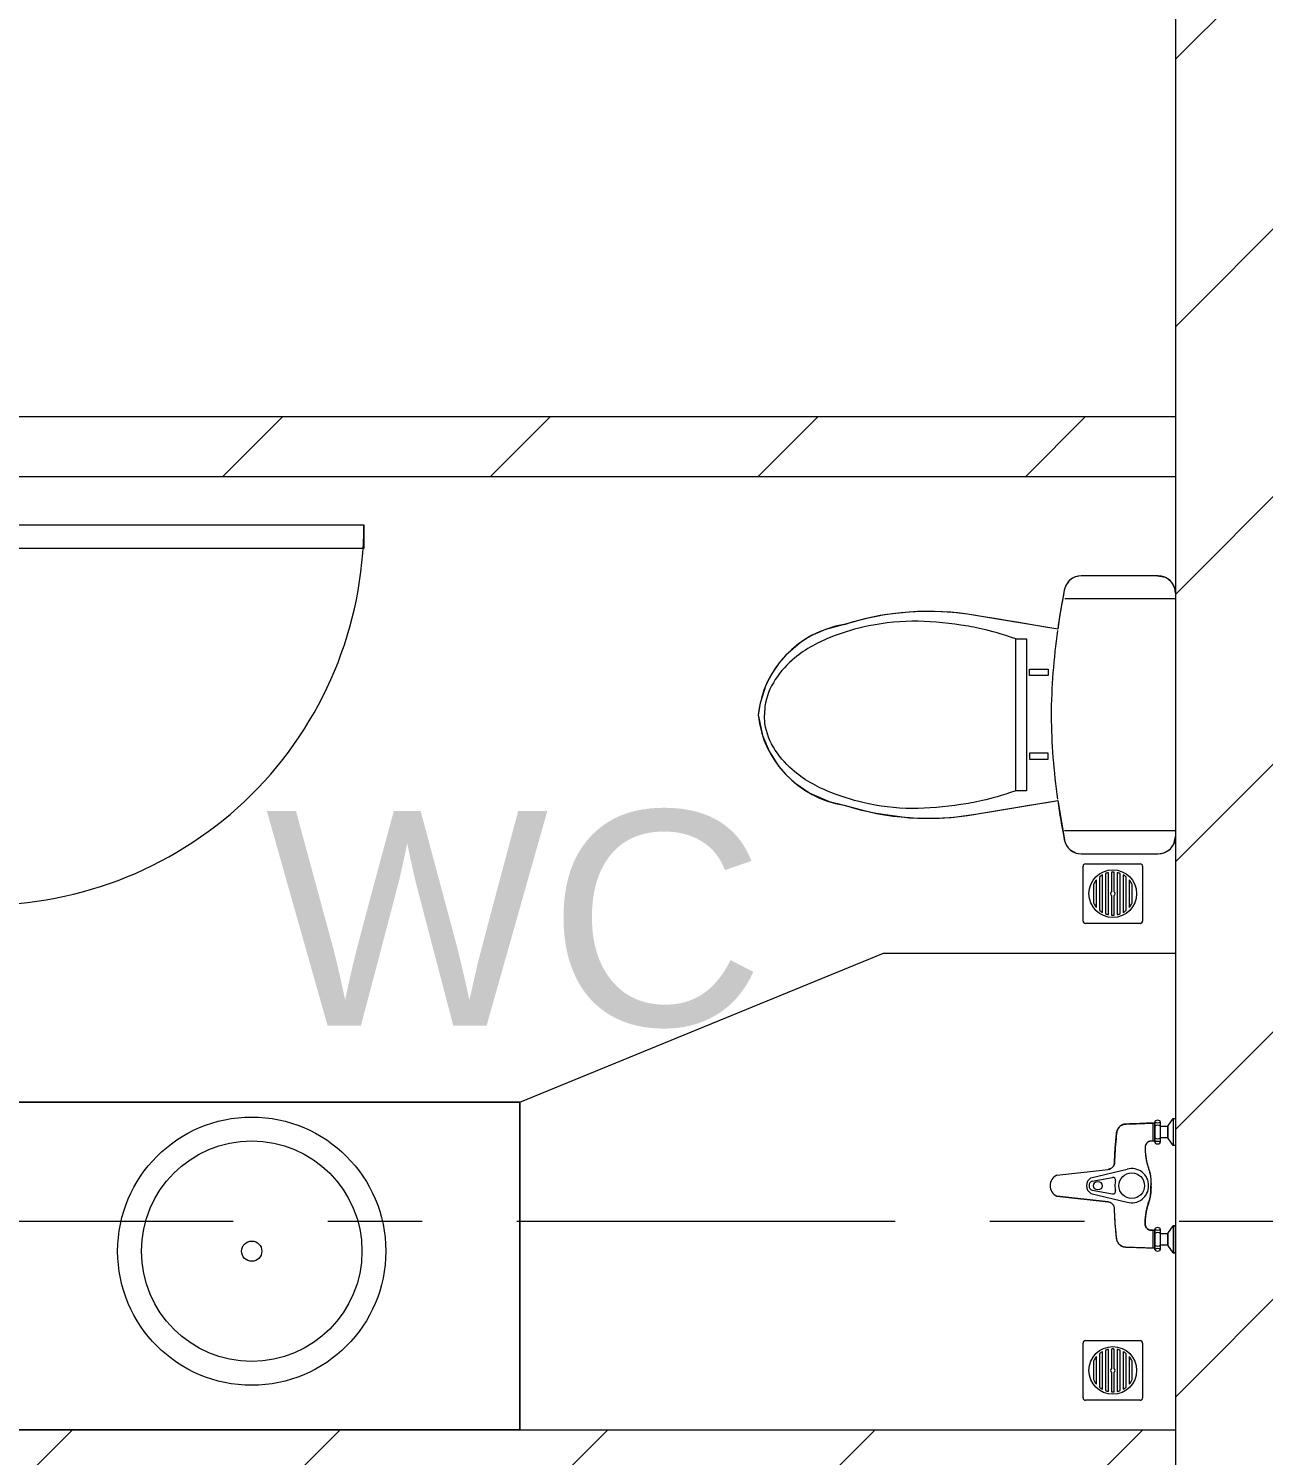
# Model space of a CAD drawing. Header units: millimetres. Extents: x -20144 to 117103, y -11426 to 48263.
# Drawn here: x 85876 to 87948, y 37357 to 39752 of the extents above; entities that cross this region are included whole.
import ezdxf

# ---------------------------------------------------------------- set-up
doc = ezdxf.new("R2010")
doc.units = ezdxf.units.MM
doc.linetypes.add('Grid Line', pattern=[22.225, 12.7, -3.175, 3.175, -3.175])
for name, color, linetype, lineweight in [('CHU', 181, 'Continuous', 5), ('CUA', 31, 'Continuous', 9), ('HATCH-TUONG', 152, 'Continuous', 9), ('NET-CAT', 3, 'Continuous', 9), ('NET-THAY', 2, 'Continuous', 15), ('THIET-BI', 44, 'Continuous', 5), ('TRUC', 225, 'Continuous', 5)]:
    doc.layers.add(name, color=color, linetype=linetype, lineweight=lineweight)
doc.styles.add('Arial_4', font='arial.ttf', dxfattribs={"height": 360})
pattern_1 = [(45, (71000, 0), (-224.5064, 224.5064), [])]

# ---------------------------------------------------------------- blocks, each defined once
blk = doc.blocks.new('CUA WC - Type 1-374153-MẶT BẰNG TẦNG 23')
at = {"layer": 'CUA'}
for p, q in [((-217.5, 690.3), (-177.5, 690.3)), ((-217.5, 52.3), (-217.5, 690.3)), ((-177.5, 690.3), (-177.5, 52.3)), ((-177.5, 52.3), (-217.5, 52.3))]:
    blk.add_line(p, q, dxfattribs=at)
at = {"layer": 'CUA', "lineweight": 5}
for p, q in [((-218.5, 52.3), (-248.5, 52.3)), ((-248.5, 52.3), (-248.5, -47.7)), ((-218.5, 11.3), (-218.5, 52.3)), ((451.5, 52.3), (421.5, 52.3)), ((421.5, 52.3), (421.5, 11.3)), ((451.5, -47.7), (451.5, 52.3)), ((-198.5, 11.3), (-218.5, 11.3)), ((-198.5, -47.7), (-198.5, 11.3)), ((421.5, 11.3), (401.5, 11.3)), ((401.5, 11.3), (401.5, -47.7)), ((-248.5, -47.7), (-198.5, -47.7)), ((401.5, -47.7), (451.5, -47.7))]:
    blk.add_line(p, q, dxfattribs=at)
blk.add_arc((-217.5, 52.3), 638, 359.5, 90, dxfattribs=at)
blk = doc.blocks.new('X-XI - X-XI-V67-MẶT BẰNG TẦNG 23')
at = {"layer": 'THIET-BI'}
for p, q in [((194.6, 0), (194.6, -186.1)), ((215, -2.1), (204.3, 0)), ((-230.6, -16.8), (-233.2, -33.2)), ((-227.9, -12.2), (-230.6, -16.8)), ((-222, -6.1), (-227.9, -12.2)), ((-212.4, -1.2), (-222, -6.1)), ((-204.3, 0), (-212.4, -1.2)), ((-194.6, 0), (-194.6, -185.7)), ((219.3, -4.2), (215, -2.1)), ((224.8, -8.5), (219.3, -4.2)), ((227.7, -12), (224.8, -8.5)), ((231.6, -19.3), (227.7, -12)), ((233.2, -29), (231.6, -19.3)), ((-233.2, -29), (-233.2, -157.9)), ((-233.2, -29), (-233.2, -157.9)), ((-233.2, -33.2), (-233.2, -45)), ((-233.2, -45), (-233.2, -157.9)), ((233.2, -157.9), (233.2, -29)), ((233.2, -157.9), (233.2, -29)), ((233.2, -157.9), (233.2, -29)), ((-233.2, -157.9), (-232.9, -162.1)), ((-232.9, -162.1), (-231, -169.1)), ((226.5, -176.5), (231.9, -166.7)), ((231.9, -166.7), (233.2, -157.9)), ((-231, -169.1), (-228, -174.5)), ((-228, -174.5), (-224.2, -178.9)), ((-224.2, -178.9), (-216.9, -183.9)), ((-216.9, -183.9), (-209.4, -186.4)), ((-209.4, -186.4), (-202.4, -187.7)), ((-202.4, -187.7), (-192, -189.7)), ((-192, -189.7), (-184.2, -191.1)), ((-184.2, -191.1), (-168, -193.8)), ((143.8, -197.5), (212.9, -185.5)), ((212.9, -185.5), (220.8, -181.7)), ((220.8, -181.7), (226.5, -176.5)), ((-168, -193.8), (-149.9, -196.6)), ((-143.8, -197.5), (-166.7, -335.2)), ((-143.8, -197.5), (-166.7, -335.2)), ((-149.9, -196.6), (-143.8, -197.5)), ((-143.8, -197.5), (-147.8, -221.1)), ((-76.6, -213.5), (-66.1, -213.5)), ((-76.6, -245), (-76.6, -213.5)), ((-66.1, -213.5), (-66.1, -245)), ((64, -213.5), (64, -245)), ((74.4, -213.5), (64, -213.5)), ((74.4, -245), (74.4, -213.5)), ((166.7, -335.2), (143.8, -197.5)), ((166.7, -335.2), (143.8, -197.5)), ((146.9, -216.1), (143.8, -197.5)), ((-147.8, -221.1), (-155.3, -266.3)), ((151.8, -245.3), (146.9, -216.1)), ((-127.7, -249.9), (127.7, -249.9)), ((-127.7, -267.8), (-127.7, -249.9)), ((-66.1, -245), (-76.6, -245)), ((64, -245), (74.4, -245)), ((127.7, -249.9), (127.7, -267.8)), ((157.2, -277.8), (151.8, -245.3)), ((-157.7, -280.9), (-161.5, -303.8)), ((-155.3, -266.3), (-157.7, -280.9)), ((-8.6, -267.8), (-127.7, -267.8)), ((127.7, -267.8), (-8.6, -267.8)), ((161.7, -304.9), (157.2, -277.8)), ((-161.5, -303.8), (-164.6, -322)), ((166.7, -335.2), (161.7, -304.9)), ((-164.6, -322), (-168.9, -349)), ((171.6, -371), (166.7, -335.2)), ((-168.9, -349), (-171, -365.1)), ((-172.5, -383), (-173.5, -402.2)), ((-171, -365.1), (-172.5, -383)), ((173.2, -395.8), (171.6, -371)), ((-173.5, -402.2), (-173.1, -436.1)), ((173.5, -426.5), (173.2, -395.8)), ((172.5, -446.5), (173.5, -426.5)), ((-173.1, -436.1), (-172.5, -446.5)), ((-172.5, -446.5), (-169.6, -474.8)), ((165.2, -502.3), (172.5, -446.5)), ((-169.6, -474.8), (-166.5, -495.3)), ((-166.5, -495.3), (-161.1, -520.9)), ((161.7, -518.5), (165.2, -502.3)), ((-161.1, -520.9), (-151.4, -555.9)), ((155.1, -543.7), (161.7, -518.5)), ((151.4, -555.9), (155.1, -543.7)), ((-151.4, -555.9), (-143.5, -587)), ((145.5, -581), (151.4, -555.9)), ((-143.5, -587), (-131.8, -612.8)), ((131.6, -613.2), (145.5, -581)), ((-131.8, -612.8), (-121.7, -628.9)), ((114.1, -638.9), (131.6, -613.2)), ((-121.7, -628.9), (-100.2, -653.8)), ((100.2, -653.8), (114.1, -638.9)), ((-100.2, -653.8), (-87.5, -664.8)), ((-87.5, -664.8), (-69.9, -676.9)), ((60.8, -681.9), (86, -665.9)), ((86, -665.9), (100.2, -653.8)), ((-69.9, -676.9), (-49.6, -687.2)), ((-49.6, -687.2), (-19.9, -696.9)), ((0, -700.2), (34.6, -692.9)), ((34.6, -692.9), (60.8, -681.9)), ((-19.9, -696.9), (0, -700.2))]:
    blk.add_line(p, q, dxfattribs=at)
for centre, radius, start, end in [((204.3, -29), 29, 360, 90), ((204.3, -29), 29, 0, 90), ((-204.3, -29), 29, 90, 180), ((-204.3, -29), 29, 90, 180), ((-204.3, -157.9), 29, 180, 259.8599), ((-204.3, -157.9), 29, 180, 259.8599), ((204.3, -157.9), 29, 280.1401, 360), ((204.3, -157.9), 29, 280.1401, 0), ((18.1, 960), 1168.8, 258.7762, 262.0348), ((18.1, 960), 1168.8, 258.7762, 262.0348), ((-18.1, 960), 1168.8, 277.9652, 281.2238), ((-18.1, 960), 1168.8, 277.9652, 281.2238), ((18.1, 960), 1168.8, 262.1447, 269.1633), ((-16, 957.7), 1166.4, 270.8375, 277.7683), ((287.1, -414.4), 460.7, 170.0941, 197.8856), ((287.1, -414.4), 460.7, 170.0941, 197.8856), ((-287.1, -414.4), 460.7, 342.1144, 9.9059), ((-287.1, -414.4), 460.7, 342.1144, 9.9059), ((18.2, -529.6), 171.6, 188.8267, 263.9098), ((18.2, -529.6), 171.6, 188.8267, 263.9098), ((-18.2, -529.6), 171.6, 276.0902, 351.1733), ((-18.2, -529.6), 171.6, 276.0902, 351.1733)]:
    blk.add_arc(centre, radius, start, end, dxfattribs=at)
for points in [[(-127.7, -267.8), (-143.4, -315.6), (-152.2, -364.8), (-160.3, -442.2), (-151, -516.8), (-129.6, -585.3), (-93.5, -652), (-37.5, -689.3), (-2.9, -689.4), (0, -689.4)], [(127.7, -267.8), (143.4, -315.6), (152.2, -364.8), (160.3, -442.2), (151, -516.8), (129.6, -585.3), (93.5, -652), (37.5, -689.3), (2.9, -689.4), (0, -689.4)]]:
    blk.add_open_spline(points, degree=3, knots=[12.724379, 12.724379, 12.724379, 12.724379, 75.096459, 151.912755, 228.70098, 282.501534, 351.034079, 439.49288, 447.51098, 447.51098, 447.51098, 447.51098], dxfattribs=at)
blk = doc.blocks.new('X-LA1 - X-LA-627829-MẶT BẰNG TẦNG 23')
at = {"layer": 'THIET-BI'}
for p, q in [((449.9, 0), (-450, 0)), ((-450, 0), (-450, -550)), ((-450, -550), (-450, 0)), ((-450, 0), (449.9, 0)), ((-450, -550), (449.9, -550)), ((449.9, -550), (-450, -550))]:
    blk.add_line(p, q, dxfattribs=at)
for radius in [225, 185, 17]:
    blk.add_circle((0, -300), radius, dxfattribs=at)
blk = doc.blocks.new('X-SEN - X-SEN-626363-MẶT BẰNG TẦNG 23')
at = {"layer": 'THIET-BI'}
for p, q in [((-27.3, 113.1), (-17.5, 199.2)), ((-17.5, 199.2), (-27.3, 113.1)), ((17.5, 199.2), (27.3, 113.1)), ((17.5, 199.2), (27.3, 113.1)), ((-12.9, 141.7), (-27.6, 80.8)), ((-7.7, 139.6), (-13.8, 105.5)), ((7.7, 139.6), (13.8, 105.5)), ((12.9, 141.7), (27.6, 80.8)), ((-107.2, 34.3), (-105.1, 34.3)), ((-107.2, 34.3), (-72.8, 34.3)), ((-99.9, 25.3), (-107.2, 25.3)), ((-72.8, 25.3), (-107.2, 25.3)), ((-105.1, 34.3), (-105.1, 37.2)), ((-105.1, 37.2), (-74.9, 37.2)), ((-105.1, 34.3), (-105.1, 37.2)), ((-74.9, 34.3), (-105.1, 34.3)), ((-99.9, 12.6), (-99.9, 25.3)), ((-99.9, 12.6), (-99.9, 25.3)), ((-80.1, 25.3), (-80.1, 12.6)), ((-72.8, 25.3), (-80.1, 25.3)), ((-80.1, 25.3), (-80.1, 12.6)), ((-74.9, 37.2), (-74.9, 34.3)), ((-74.9, 37.2), (-74.9, 34.3)), ((-74.9, 34.3), (-72.8, 34.3)), ((72.8, 34.3), (74.9, 34.3)), ((72.8, 34.3), (107.2, 34.3)), ((80.1, 25.3), (72.8, 25.3)), ((107.2, 25.3), (72.8, 25.3)), ((74.9, 34.3), (74.9, 37.2)), ((74.9, 37.2), (105.1, 37.2)), ((74.9, 34.3), (74.9, 37.2)), ((105.1, 34.3), (74.9, 34.3)), ((80.1, 12.6), (80.1, 25.3)), ((80.1, 12.6), (80.1, 25.3)), ((99.9, 25.3), (99.9, 12.6)), ((107.2, 25.3), (99.9, 25.3)), ((99.9, 25.3), (99.9, 12.6)), ((105.1, 37.2), (105.1, 34.3)), ((105.1, 37.2), (105.1, 34.3)), ((105.1, 34.3), (107.2, 34.3)), ((-112.5, 3.8), (-99.9, 12.6)), ((-112.5, 3.8), (-99.9, 12.6)), ((-112.5, 0), (-112.5, 3.8)), ((-112.5, 3.8), (-112.5, 0)), ((-67.5, 3.8), (-112.5, 3.8)), ((-67.5, 0), (-112.5, 0)), ((-112.5, 0), (-67.5, 0)), ((-99.9, 12.6), (-80.1, 12.6)), ((-80.1, 12.6), (-99.9, 12.6)), ((-80.1, 12.6), (-67.5, 3.8)), ((-80.1, 12.6), (-67.5, 3.8)), ((-67.5, 3.8), (-67.5, 0)), ((-67.5, 0), (-67.5, 3.8)), ((67.5, 3.8), (80.1, 12.6)), ((67.5, 3.8), (80.1, 12.6)), ((67.5, 0), (67.5, 3.8)), ((112.5, 3.8), (67.5, 3.8)), ((67.5, 0), (67.5, 3.8)), ((112.5, 0), (67.5, 0)), ((112.5, 0), (67.5, 0)), ((99.9, 12.6), (80.1, 12.6)), ((80.1, 12.6), (99.9, 12.6)), ((99.9, 12.6), (80.1, 12.6)), ((99.9, 12.6), (112.5, 3.8)), ((99.9, 12.6), (112.5, 3.8)), ((112.5, 3.8), (112.5, 0)), ((112.5, 3.8), (112.5, 0))]:
    blk.add_line(p, q, dxfattribs=at)
for centre, radius in [((0, 130.1), 7.2), ((0, 73.2), 21.5)]:
    blk.add_circle(centre, radius, dxfattribs=at)
for centre, radius, start, end in [((0, 191), 19.3, 25.0481, 154.9519), ((0, 191), 19.3, 25.0481, 154.9519), ((0, 134.7), 14.7, 28.4144, 151.5856), ((0, 136.6), 8.24, 21.1294, 158.8706), ((-9.4, 104.7), 4.5, 169.8444, 285.9297), ((-0.4, 73.2), 28.3, 89.2517, 105.9297), ((0.4, 73.2), 28.3, 74.0703, 90.7483), ((9.4, 104.7), 4.5, 254.0703, 10.1556), ((-0.4, 73.2), 28.3, 164.3307, 270.7483), ((0.4, 73.2), 28.3, 269.2517, 15.6693), ((-102.9, 29.8), 6.9, 148.0246, 211.9754), ((-102.9, 29.8), 6.9, 148.0246, 211.9754), ((-107.2, 32.5), 1.8, 90, 148.0246), ((-107.2, 32.5), 1.8, 90, 148.0246), ((-107.2, 27.1), 1.8, 211.9754, 270), ((-107.2, 27.1), 1.8, 211.9754, 270), ((-112.5, 29.8), 6.9, 319.2845, 40.7155), ((-94.4, 29.8), 6.9, 139.2845, 220.7155), ((-85.4, 29.8), 6.9, 319.2845, 40.7155), ((-67.5, 29.8), 6.9, 139.2845, 220.7155), ((-72.8, 32.5), 1.8, 31.9754, 90), ((-72.8, 32.5), 1.8, 31.9754, 90), ((-72.8, 27.1), 1.8, 270, 328.0246), ((-72.8, 27.1), 1.8, 270, 328.0246), ((-77.1, 29.8), 6.9, 328.0246, 31.9754), ((-77.1, 29.8), 6.9, 328.0246, 31.9754), ((77.1, 29.8), 6.9, 148.0246, 211.9754), ((77.1, 29.8), 6.9, 148.0246, 211.9754), ((72.8, 32.5), 1.8, 90, 148.0246), ((72.8, 32.5), 1.8, 90, 148.0246), ((72.8, 27.1), 1.8, 211.9754, 270), ((72.8, 27.1), 1.8, 211.9754, 270), ((67.5, 29.8), 6.9, 319.2845, 40.7155), ((85.6, 29.8), 6.9, 139.2845, 220.7155), ((94.6, 29.8), 6.9, 319.2845, 40.7155), ((112.5, 29.8), 6.9, 139.2845, 220.7155), ((107.2, 32.5), 1.8, 31.9754, 90), ((107.2, 32.5), 1.8, 31.9754, 90), ((107.2, 27.1), 1.8, 270, 328.0246), ((107.2, 27.1), 1.8, 270, 328.0246), ((102.9, 29.8), 6.9, 328.0246, 31.9754), ((102.9, 29.8), 6.9, 328.0246, 31.9754)]:
    blk.add_arc(centre, radius, start, end, dxfattribs=at)
for points, knots in [([(-105.1, 37.2), (-105.1, 39.1), (-104.9, 42.9), (-104.6, 50.4), (-104.3, 58), (-104.1, 65.5), (-103.9, 70.3), (-103.8, 73.6), (-103.7, 75.5), (-103.7, 76.9), (-103.6, 78.3), (-103.6, 79.5), (-103.6, 80.5), (-103.6, 81.2), (-103.5, 81.8), (-103.5, 82.3), (-103.5, 82.7), (-103.4, 83.3), (-103.3, 84.3), (-103.2, 85.5), (-103.1, 86.6), (-102.8, 87.6), (-102.6, 88.2), (-102.3, 88.9), (-101.9, 89.7), (-101.3, 90.8), (-100.4, 91.9), (-99.2, 93.4), (-97.8, 94.7), (-96.2, 95.8), (-95, 96.6), (-93.7, 97.2), (-92.4, 97.7), (-91.2, 98.1), (-90.3, 98.4), (-89.7, 98.5), (-89.3, 98.6), (-88.8, 98.7), (-88, 98.8), (-86.8, 99), (-85.6, 99.1), (-84.7, 99.1), (-84, 99.2), (-83.3, 99.3), (-82.3, 99.4), (-81.2, 99.5), (-79.7, 99.6), (-76.9, 99.8), (-72.8, 100.2), (-67.2, 100.7), (-61.6, 101.2), (-56, 101.5), (-51.7, 101.8), (-48.8, 101.9), (-47.3, 101.9), (-46.1, 101.9), (-45.1, 102), (-44.4, 102), (-43.6, 102), (-42.6, 102), (-41.4, 102), (-40.1, 102), (-39.3, 102.1), (-38.8, 102.1), (-38.5, 102.2), (-38.1, 102.2), (-37.6, 102.3), (-36.8, 102.4), (-35.6, 102.6), (-34.3, 103), (-33.2, 103.5), (-32.5, 104), (-31.7, 104.6), (-30.5, 105.7), (-29, 107.6), (-27.9, 110.1), (-27.4, 112), (-27.3, 113.1)], [-1, -1, -1, -1, -0.958333, -0.916667, -0.833333, -0.791667, -0.75, -0.729167, -0.71875, -0.708333, -0.697917, -0.6875, -0.682292, -0.677083, -0.671875, -0.669271, -0.666667, -0.661458, -0.65625, -0.645833, -0.635417, -0.630208, -0.625, -0.619792, -0.614583, -0.604167, -0.59375, -0.583333, -0.5625, -0.552083, -0.541667, -0.53125, -0.520833, -0.510417, -0.505208, -0.5, -0.497396, -0.494792, -0.489583, -0.479167, -0.46875, -0.463542, -0.458333, -0.453125, -0.447917, -0.4375, -0.427083, -0.416667, -0.375, -0.333333, -0.291667, -0.25, -0.208333, -0.197917, -0.1875, -0.177083, -0.171875, -0.166667, -0.161458, -0.15625, -0.145833, -0.135417, -0.130208, -0.127604, -0.125, -0.122396, -0.119792, -0.114583, -0.104167, -0.09375, -0.083333, -0.078125, -0.072917, -0.0625, -0.041667, -0.020833, 0, 0, 0, 0]), ([(-105.1, 37.2), (-104.5, 52.3), (-103.9, 68.7), (-103.3, 87.5), (-99.6, 93.9), (-92.4, 98.5), (-72.6, 100.1), (-54, 102.2), (-33.9, 102), (-28.7, 107.4), (-27.8, 111), (-27.3, 113.1)], [0, 0, 0, 0, 45.441328, 49.333631, 56.110562, 66.562664, 73.682324, 114.966912, 125.570438, 129.900151, 136.284558, 136.284558, 136.284558, 136.284558]), ([(27.3, 113.1), (27.4, 112), (27.9, 110.1), (29, 107.6), (30.5, 105.7), (31.7, 104.6), (32.5, 104), (33.2, 103.5), (34.3, 103), (35.6, 102.6), (36.8, 102.4), (37.6, 102.3), (38.1, 102.2), (38.5, 102.2), (38.8, 102.1), (39.3, 102.1), (40.1, 102), (41.4, 102), (42.6, 102), (43.6, 102), (44.4, 102), (45.1, 102), (46.1, 101.9), (47.3, 101.9), (48.8, 101.9), (51.7, 101.8), (56, 101.5), (61.6, 101.2), (67.2, 100.7), (72.8, 100.2), (76.9, 99.8), (79.7, 99.6), (81.2, 99.5), (82.3, 99.4), (83.3, 99.3), (84, 99.2), (84.7, 99.1), (85.6, 99.1), (86.8, 99), (88, 98.8), (88.9, 98.7), (89.6, 98.5), (90.3, 98.4), (91.2, 98.1), (92.4, 97.7), (93.7, 97.2), (95, 96.6), (96.2, 95.8), (97.4, 95), (98.5, 94), (99.5, 93), (100.4, 91.9), (101.3, 90.8), (101.9, 89.7), (102.3, 88.9), (102.6, 88.2), (102.8, 87.6), (103.1, 86.6), (103.2, 85.7), (103.3, 84.8), (103.4, 84.1), (103.4, 83.5), (103.4, 83), (103.5, 82.5), (103.5, 81.9), (103.6, 81), (103.6, 79.8), (103.6, 78.3), (103.7, 76.9), (103.7, 75.5), (103.8, 73.6), (103.9, 68.4), (104.2, 61.7), (104.5, 54.2), (104.7, 48.5), (104.9, 42.9), (105.1, 39.1), (105.1, 37.2)], [-1, -1, -1, -1, -0.979167, -0.958333, -0.9375, -0.927083, -0.921875, -0.916667, -0.90625, -0.895833, -0.885417, -0.880208, -0.877604, -0.875, -0.872396, -0.869792, -0.864583, -0.854167, -0.84375, -0.838542, -0.833333, -0.828125, -0.822917, -0.8125, -0.802083, -0.791667, -0.75, -0.708333, -0.666667, -0.625, -0.583333, -0.572917, -0.5625, -0.552083, -0.546875, -0.541667, -0.536458, -0.53125, -0.520833, -0.510417, -0.505208, -0.5, -0.494792, -0.489583, -0.479167, -0.46875, -0.458333, -0.447917, -0.4375, -0.427083, -0.416667, -0.40625, -0.395833, -0.385417, -0.380208, -0.375, -0.369792, -0.364583, -0.354167, -0.348958, -0.34375, -0.338542, -0.335938, -0.333333, -0.328125, -0.322917, -0.3125, -0.302083, -0.291667, -0.28125, -0.270833, -0.25, -0.166667, -0.125, -0.083333, -0.041667, 0, 0, 0, 0]), ([(105.1, 37.2), (104.5, 52.3), (103.9, 68.7), (103.3, 87.5), (99.6, 93.9), (92.4, 98.5), (72.6, 100.1), (54, 102.2), (33.9, 102), (28.7, 107.4), (27.8, 111), (27.3, 113.1)], [0, 0, 0, 0, 45.441328, 49.333631, 56.110562, 66.562664, 73.682324, 114.966912, 125.570438, 129.900151, 136.284558, 136.284558, 136.284558, 136.284558]), ([(-74.9, 37.2), (-74.9, 39.9), (-75, 44.9), (-67.9, 51.6), (-55.3, 50.7), (-39.4, 48.7), (-24.4, 43.4), (-11.8, 40.7), (0, 41)], [0, 0, 0, 0, 8.475038, 15.961674, 29.255673, 47.963091, 70.422589, 93.837243, 93.837243, 93.837243, 93.837243]), ([(0, 41), (-2, 40.9), (-5.6, 40.9), (-10.3, 41.2), (-14.4, 41.6), (-18, 42.2), (-21.2, 42.9), (-24.2, 43.7), (-27.1, 44.6), (-30, 45.4), (-32.9, 46.3), (-35.8, 47.2), (-38.8, 47.9), (-41.8, 48.6), (-45.1, 49.2), (-48.4, 49.8), (-51.8, 50.2), (-54.8, 50.5), (-56.9, 50.7), (-58.1, 50.8), (-59, 50.9), (-59.9, 51), (-60.8, 51), (-61.5, 51), (-62.1, 51), (-62.6, 51), (-63, 51), (-63.6, 51), (-64.4, 50.9), (-65.1, 50.8), (-65.7, 50.7), (-66.1, 50.6), (-66.5, 50.5), (-67.1, 50.4), (-68.1, 50.1), (-69.1, 49.6), (-70.1, 49), (-71.1, 48.3), (-72, 47.4), (-72.8, 46.6), (-73.3, 45.8), (-73.8, 45.1), (-74.1, 44.3), (-74.4, 43.5), (-74.6, 42.6), (-74.7, 41.9), (-74.8, 41.3), (-74.8, 40.9), (-74.9, 40.4), (-74.9, 39.8), (-74.9, 38.8), (-74.9, 37.9), (-74.9, 37.2)], [-1, -1, -1, -1, -0.958333, -0.916667, -0.875, -0.833333, -0.791667, -0.75, -0.708333, -0.666667, -0.625, -0.583333, -0.541667, -0.5, -0.458333, -0.416667, -0.375, -0.333333, -0.3125, -0.302083, -0.291667, -0.28125, -0.270833, -0.260417, -0.255208, -0.25, -0.244792, -0.239583, -0.229167, -0.21875, -0.213542, -0.208333, -0.203125, -0.197917, -0.1875, -0.166667, -0.15625, -0.145833, -0.125, -0.114583, -0.104167, -0.09375, -0.083333, -0.072917, -0.0625, -0.052083, -0.046875, -0.041667, -0.036458, -0.03125, -0.020833, 0, 0, 0, 0]), ([(74.9, 37.2), (74.9, 39.9), (75, 44.9), (67.9, 51.6), (55.3, 50.7), (39.4, 48.7), (24.4, 43.4), (11.8, 40.7), (0, 41)], [0, 0, 0, 0, 8.475038, 15.961674, 29.255673, 47.963091, 70.422589, 93.837243, 93.837243, 93.837243, 93.837243]), ([(74.9, 37.2), (74.9, 37.9), (74.9, 38.8), (74.9, 39.8), (74.9, 40.4), (74.8, 40.9), (74.8, 41.3), (74.7, 41.9), (74.6, 42.6), (74.4, 43.5), (74.2, 44.1), (73.9, 44.7), (73.7, 45.2), (73.3, 45.8), (72.8, 46.6), (72, 47.4), (71.1, 48.3), (70.1, 49), (69.1, 49.6), (68.1, 50.1), (67.1, 50.4), (66.5, 50.5), (66.1, 50.6), (65.7, 50.7), (65.1, 50.8), (64.4, 50.9), (63.6, 51), (63, 51), (62.4, 51), (61.7, 51), (60.8, 51), (59.9, 51), (59, 50.9), (58.1, 50.8), (56.9, 50.7), (54.8, 50.5), (51.8, 50.2), (48.4, 49.8), (45.1, 49.2), (41.8, 48.6), (38.8, 47.9), (35.8, 47.2), (32.9, 46.3), (30, 45.4), (27.1, 44.6), (24.2, 43.7), (21.2, 42.9), (18, 42.2), (14.4, 41.6), (10.3, 41.2), (5.6, 40.9), (2, 40.9), (0, 41)], [-1, -1, -1, -1, -0.979167, -0.96875, -0.963542, -0.958333, -0.953125, -0.947917, -0.9375, -0.927083, -0.916667, -0.911458, -0.90625, -0.895833, -0.885417, -0.875, -0.854167, -0.84375, -0.833333, -0.8125, -0.802083, -0.796875, -0.791667, -0.786458, -0.78125, -0.770833, -0.760417, -0.755208, -0.75, -0.739583, -0.729167, -0.71875, -0.708333, -0.697917, -0.6875, -0.666667, -0.625, -0.583333, -0.541667, -0.5, -0.458333, -0.416667, -0.375, -0.333333, -0.291667, -0.25, -0.208333, -0.166667, -0.125, -0.083333, -0.041667, 0, 0, 0, 0])]:
    blk.add_open_spline(points, degree=3, knots=knots, dxfattribs=at)
blk = doc.blocks.new('X-PHEU - X-PHEU-444926-MẶT BẰNG TẦNG 23')
at = {"layer": 'THIET-BI'}
for p, q in [((25, 29), (25, 121)), ((29, 125), (121, 125)), ((125, 121), (125, 29)), ((47.5, 51.8), (47.5, 98.2)), ((52.5, 103.1), (52.5, 46.9)), ((57.5, 43.5), (57.5, 106.5)), ((62.5, 108.8), (62.5, 41.2)), ((67.5, 39.8), (67.5, 110.2)), ((72.5, 110.9), (72.5, 78.1)), ((77.5, 78.1), (77.5, 110.9)), ((82.5, 110.2), (82.5, 39.8)), ((87.5, 41.2), (87.5, 108.8)), ((92.5, 106.5), (92.5, 43.5)), ((97.5, 46.9), (97.5, 103.1)), ((102.5, 98.2), (102.5, 51.8)), ((42.5, 90.5), (42.5, 59.5)), ((72.5, 71.9), (72.5, 39.1)), ((77.5, 39.1), (77.5, 71.9)), ((107.5, 59.5), (107.5, 90.5)), ((121, 25), (29, 25))]:
    blk.add_line(p, q, dxfattribs=at)
blk.add_circle((75, 75), 40, dxfattribs=at)
for centre, radius, start, end in [((29, 121), 4, 90, 180), ((121, 121), 4, 0, 90), ((75, 75), 36, 139.8082, 154.5256), ((75, 75), 36, 119.0853, 128.6822), ((75, 75), 36, 102.0247, 110.3175), ((75, 75), 36, 90, 93.9821), ((75, 75), 36, 86.0179, 90), ((75, 75), 36, 69.6825, 77.9753), ((75, 75), 36, 51.3178, 60.9147), ((75, 75), 36, 25.4744, 40.1918), ((75, 75), 4, 128.6822, 231.3178), ((75, 75), 4, 308.6822, 51.3178), ((75, 75), 36, 205.4744, 220.1918), ((75, 75), 36, 319.8082, 334.5256), ((29, 29), 4, 180, 270), ((75, 75), 36, 231.3178, 240.9147), ((75, 75), 36, 249.6825, 257.9753), ((75, 75), 36, 266.0179, 270), ((75, 75), 36, 270, 273.9821), ((75, 75), 36, 282.0247, 290.3175), ((75, 75), 36, 299.0853, 308.6822), ((121, 29), 4, 270, 360)]:
    blk.add_arc(centre, radius, start, end, dxfattribs=at)

msp = doc.modelspace()

# ---------------------------------------------------------------- hatches: boundary and pattern name
at = {"layer": 'HATCH-TUONG', "lineweight": 5}
h = msp.add_hatch(dxfattribs=at)
h.set_pattern_fill('FP_4', color=256, style=0, pattern_type=2)
h.set_pattern_definition(pattern_1)
h.paths.add_polyline_path([(87831.4, 34199.9), (88000.5, 34199.9), (88000.5, 41100), (87800.5, 41100), (87800.5, 34199.9)], flags=0)
h = msp.add_hatch(dxfattribs=at)
h.set_pattern_fill('FP_4', color=256, style=0, pattern_type=2)
h.set_pattern_definition(pattern_1)
h.paths.add_polyline_path([(88000.5, 34199.9), (88000.5, 41100), (87800.5, 41100), (87800.5, 34199.9), (87831.4, 34199.9)], flags=0)
h = msp.add_hatch(dxfattribs=at)
h.set_pattern_fill('FP_4', color=256, style=0, pattern_type=2)
h.set_pattern_definition(pattern_1)
h.paths.add_polyline_path([(85800.5, 38999.9), (87800.5, 38999.9), (87800.5, 39099.9), (85800.5, 39099.9)], flags=0)
h = msp.add_hatch(dxfattribs=at)
h.set_pattern_fill('FP_4', color=256, style=0, pattern_type=2)
h.set_pattern_definition(pattern_1)
h.paths.add_polyline_path([(84800.5, 37299.9), (87800.5, 37299.9), (87800.5, 37399.9), (84800.5, 37399.9)], flags=0)

# ---------------------------------------------------------------- linework, layer by layer
at = {"layer": 'NET-CAT', "lineweight": 15}
for p, q in [((87800.5, 41100), (87800.5, 34199.9)), ((87800.5, 41100), (87800.5, 39099.9)), ((87800.5, 39099.9), (85800.5, 39099.9)), ((85800.5, 38999.9), (87800.5, 38999.9)), ((87800.5, 38999.9), (87800.5, 37399.9)), ((87800.5, 37399.9), (85800.5, 37399.9))]:
    msp.add_line(p, q, dxfattribs=at)
at = {"layer": 'NET-THAY', "lineweight": 9}
for p, q in [((86700.5, 37950), (87310.5, 38200)), ((87310.5, 38200), (87800.5, 38200))]:
    msp.add_line(p, q, dxfattribs=at)
at = {"layer": 'TRUC', "linetype": 'Grid Line', "ltscale": 50}
msp.add_line((114000.5, 37749.9), (58907.6, 37749.9), dxfattribs=at)

# ---------------------------------------------------------------- block references
at = {"lineweight": 9}
for name, p, rotation in [('CUA WC - Type 1-374153-MẶT BẰNG TẦNG 23', (85748.3, 38701.4), 270), ('X-XI - X-XI-V67-MẶT BẰNG TẦNG 23', (87800.5, 38599.9), 270), ('X-LA1 - X-LA-627829-MẶT BẰNG TẦNG 23', (86250.5, 37400), 180), ('X-SEN - X-SEN-626363-MẶT BẰNG TẦNG 23', (87800.5, 37809.9), 90)]:
    msp.add_blockref(name, p, dxfattribs=dict(at, rotation=rotation))
for p in [(87620.5, 38224.9), (87620.5, 37424.9)]:
    msp.add_blockref('X-PHEU - X-PHEU-444926-MẶT BẰNG TẦNG 23', p, dxfattribs=at)

# ---------------------------------------------------------------- texts
at = {"layer": 'CHU', "color": 7, "insert": (87111.4, 38438.6), "char_height": 360, "width": 868.6, "attachment_point": 3, "line_spacing_factor": 0.936439, "style": 'Arial_4'}
msp.add_mtext('\\pt2540.0016,5079.9996,7620.0012,10159.9992,12700.0008,15239.9988,17780.0004,20319.9984,22860,25400.0016,27939.9996,30480.0012,33019.9992,35560.0008,38099.9988,40640.0004,43179.9984,45720,48260.0016,50799.9996,53340.0012,55879.9992,58420.0008,60959.9988,63500.0004,66039.9984,68580,71120.0016,73659.9996,76200.0012,78739.9992,81280.0008;WC', dxfattribs=at)

doc.saveas('drawing.dxf')
